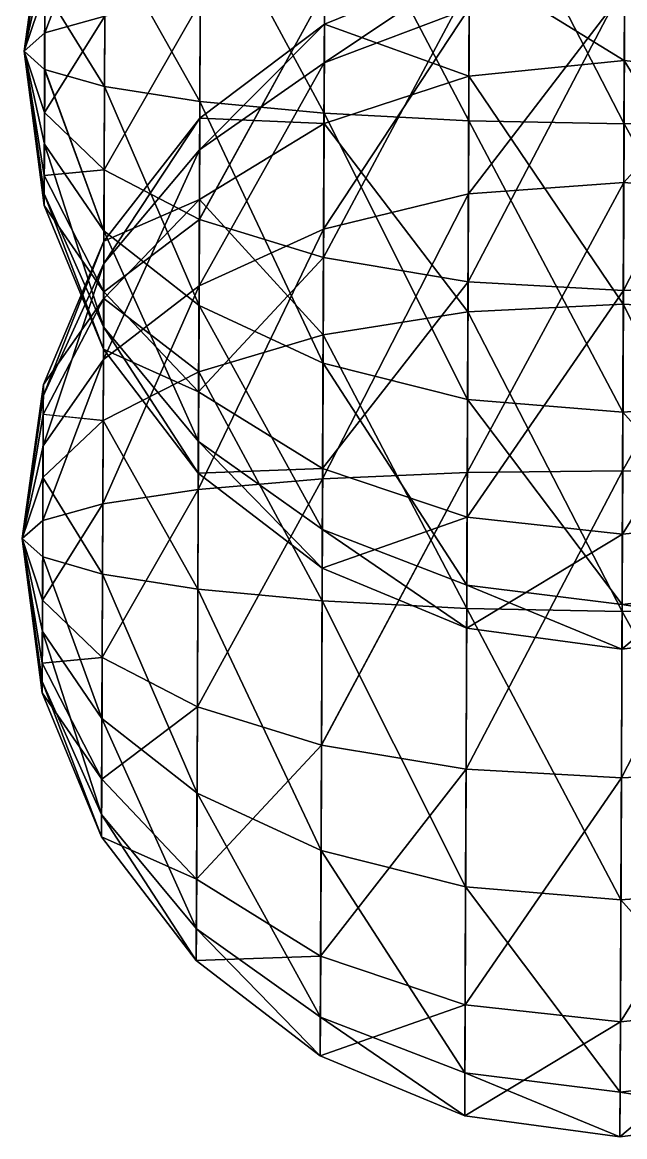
# Model space of a CAD drawing. Header units: metres. Extents: x -322 to 100, y -423 to 142.
# Drawn here: x 38.2 to 68.3, y -351.1 to -295.4 of the extents above; entities that cross this region are included whole.
import ezdxf

# ---------------------------------------------------------------- set-up
doc = ezdxf.new("R2010")
doc.units = ezdxf.units.M

msp = doc.modelspace()

# ---------------------------------------------------------------- linework, layer by layer
for points in [[(68.29661, -300.44476, -919.2862), (60.59331, -285.44888, -916.1156), (68.359474, -285.07693, -917.05475), (68.35957, -285.07684, -917.0546)], [(76.0616, -300.3566, -918.271), (68.29661, -300.44476, -919.2862), (68.359474, -285.07693, -917.05475), (68.35957, -285.07684, -917.0546)], [(60.53259, -300.29306, -918.271), (53.353104, -286.60287, -913.3622), (60.59331, -285.44888, -916.1156), (60.59341, -285.4488, -916.1155)], [(68.29661, -300.44476, -919.2862), (60.53259, -300.29306, -918.271), (60.59331, -285.44888, -916.1156), (60.59341, -285.4488, -916.1155)], [(53.29866, -299.91183, -915.2947), (47.132248, -288.4603, -908.9822), (53.353104, -286.60287, -913.3622), (53.353203, -286.60278, -913.36206)], [(60.53259, -300.29306, -918.271), (53.29866, -299.91183, -915.2947), (53.353104, -286.60287, -913.3622), (53.353203, -286.60278, -913.36206)], [(42.367165, -287.84616, -877.4728), (39.35247, -292.1618, -883.27106), (39.3372, -295.8952, -881.7825), (39.3373, -295.8951, -881.78235)], [(42.367165, -287.84616, -877.4728), (39.3372, -295.8952, -881.7825), (42.33766, -295.0585, -874.59705), (42.33776, -295.0584, -874.5969)], [(47.0878, -299.32703, -910.56006), (42.35469, -290.89456, -903.27405), (47.132248, -288.4603, -908.9822), (47.132347, -288.4602, -908.98206)], [(53.29866, -299.91183, -915.2947), (47.0878, -299.32703, -910.56006), (47.132248, -288.4603, -908.9822), (47.132347, -288.4602, -908.98206)], [(39.358925, -290.58395, -894.1379), (38.311256, -296.80206, -889.4934), (39.365013, -289.09537, -890.4045), (39.365112, -289.09528, -890.40436)], [(39.365013, -289.09537, -890.4045), (38.311256, -296.80206, -889.4934), (39.36265, -289.6729, -886.42694), (39.36275, -289.67282, -886.4268)], [(39.36265, -289.6729, -886.42694), (38.311256, -296.80206, -889.4934), (39.35247, -292.1618, -883.27106), (39.35257, -292.1617, -883.27094)], [(39.346016, -293.73978, -896.62683), (38.311256, -296.80206, -889.4934), (39.358925, -290.58395, -894.1379), (39.359024, -290.58386, -894.13776)], [(42.323257, -298.5785, -904.3898), (39.346016, -293.73978, -896.62683), (42.35469, -290.89456, -903.27405), (42.35479, -290.89447, -903.2739)], [(47.0878, -299.32703, -910.56006), (42.323257, -298.5785, -904.3898), (42.35469, -290.89456, -903.27405), (42.35479, -290.89447, -903.2739)], [(68.3096, -297.26935, -739.4938), (60.56447, -292.50128, -724.94904), (68.33313, -291.51788, -725.069), (68.33323, -291.5178, -725.06885)], [(76.070755, -298.12027, -738.8823), (68.3096, -297.26935, -739.4938), (68.33313, -291.51788, -725.069), (68.33323, -291.5178, -725.06885)], [(39.35247, -292.1618, -883.27106), (38.311256, -296.80206, -889.4934), (39.3372, -295.8952, -881.7825), (39.3373, -295.8951, -881.78235)], [(60.56447, -292.50128, -724.94904), (53.316925, -295.44797, -724.5974), (53.30902, -297.38046, -711.2883), (53.30912, -297.38037, -711.2882)], [(60.56447, -292.50128, -724.94904), (53.30902, -297.38046, -711.2883), (60.555653, -294.6567, -710.10474), (60.55575, -294.65662, -710.1046)], [(60.541744, -298.05676, -738.8823), (53.316925, -295.44797, -724.5974), (60.56447, -292.50128, -724.94904), (60.564568, -292.5012, -724.9489)], [(68.3096, -297.26935, -739.4938), (60.541744, -298.05676, -738.8823), (60.56447, -292.50128, -724.94904), (60.564568, -292.5012, -724.9489)], [(39.329746, -297.7173, -897.20435), (38.311256, -296.80206, -889.4934), (39.346016, -293.73978, -896.62683), (39.346115, -293.7397, -896.6267)], [(42.323257, -298.5785, -904.3898), (39.329746, -297.7173, -897.20435), (39.346016, -293.73978, -896.62683), (39.346115, -293.7397, -896.6267)], [(60.560406, -293.49295, -860.7158), (53.3236, -293.815, -863.69214), (53.269157, -307.12396, -865.62463), (53.269257, -307.12387, -865.6245)], [(60.560406, -293.49295, -860.7158), (53.269157, -307.12396, -865.62463), (60.499683, -308.33716, -862.8712), (60.499783, -308.33707, -862.8711)], [(68.3254, -293.4048, -859.7006), (60.560406, -293.49295, -860.7158), (60.499683, -308.33716, -862.8712), (60.499783, -308.33707, -862.8711)], [(68.3254, -293.4048, -859.7006), (60.499683, -308.33716, -862.8712), (68.26254, -308.7726, -861.93207), (68.26264, -308.77252, -861.93195)], [(68.324005, -293.74933, -709.701), (60.555653, -294.6567, -710.10474), (60.517654, -303.94543, -698.32684), (60.517754, -303.94534, -698.3267)], [(68.324005, -293.74933, -709.701), (60.517654, -303.94543, -698.32684), (68.28467, -303.36575, -697.5077), (68.28477, -303.36566, -697.50757)], [(76.08942, -293.5565, -860.7158), (68.3254, -293.4048, -859.7006), (68.26254, -308.7726, -861.93207), (68.26264, -308.77252, -861.93195)], [(76.08942, -293.5565, -860.7158), (68.26254, -308.7726, -861.93207), (76.028694, -308.4007, -862.8712), (76.02879, -308.4006, -862.8711)], [(76.08466, -294.7202, -710.10474), (68.324005, -293.74933, -709.701), (68.28467, -303.36575, -697.5077), (68.28477, -303.36566, -697.50757)], [(53.3236, -293.815, -863.69214), (47.108162, -294.349, -868.42676), (47.06371, -305.2157, -870.00464), (47.06381, -305.2156, -870.0045)], [(53.3236, -293.815, -863.69214), (47.06371, -305.2157, -870.00464), (53.269157, -307.12396, -865.62463), (53.269257, -307.12387, -865.6245)], [(47.108162, -294.349, -868.42676), (42.33766, -295.0585, -874.59705), (42.30623, -302.74243, -875.71277), (42.306328, -302.74234, -875.71265)], [(47.108162, -294.349, -868.42676), (42.30623, -302.74243, -875.71277), (47.06371, -305.2157, -870.00464), (47.06381, -305.2156, -870.0045)], [(60.555653, -294.6567, -710.10474), (53.30902, -297.38046, -711.2883), (53.274956, -305.70853, -700.7286), (53.275055, -305.70844, -700.72845)], [(60.555653, -294.6567, -710.10474), (53.274956, -305.70853, -700.7286), (60.517654, -303.94543, -698.32684), (60.517754, -303.94534, -698.3267)], [(76.08466, -294.7202, -710.10474), (68.28467, -303.36575, -697.5077), (76.04667, -304.00897, -698.32684), (76.04677, -304.00888, -698.3267)], [(42.33766, -295.0585, -874.59705), (39.3372, -295.8952, -881.7825), (39.32093, -299.87268, -882.36), (39.32103, -299.8726, -882.35986)], [(42.33766, -295.0585, -874.59705), (39.32093, -299.87268, -882.36), (42.30623, -302.74243, -875.71277), (42.306328, -302.74234, -875.71265)], [(39.3372, -295.8952, -881.7825), (38.311256, -296.80206, -889.4934), (39.32093, -299.87268, -882.36), (39.32103, -299.8726, -882.35986)], [(53.316925, -295.44797, -724.5974), (47.084408, -300.15717, -724.03796), (47.07795, -301.73502, -713.1712), (47.07805, -301.73492, -713.1711)], [(53.316925, -295.44797, -724.5974), (47.07795, -301.73502, -713.1712), (53.30902, -297.38046, -711.2883), (53.30912, -297.38037, -711.2882)], [(53.29655, -300.42886, -737.0896), (47.084408, -300.15717, -724.03796), (53.316925, -295.44797, -724.5974), (53.317024, -295.44788, -724.5973)], [(60.541744, -298.05676, -738.8823), (53.29655, -300.42886, -737.0896), (53.316925, -295.44797, -724.5974), (53.317024, -295.44788, -724.5973)], [(39.32093, -299.87268, -882.36), (38.311256, -296.80206, -889.4934), (39.30802, -303.02853, -884.84894), (39.30812, -303.02844, -884.8488)], [(39.30802, -303.02853, -884.84894), (38.311256, -296.80206, -889.4934), (39.301933, -304.51712, -888.58234), (39.302032, -304.51703, -888.5822)], [(39.301933, -304.51712, -888.58234), (38.311256, -296.80206, -889.4934), (39.304295, -303.93958, -892.5599), (39.304394, -303.93948, -892.55975)], [(39.304295, -303.93958, -892.5599), (38.311256, -296.80206, -889.4934), (39.314476, -301.45065, -895.71576), (39.314575, -301.45056, -895.71564)], [(39.314476, -301.45065, -895.71576), (38.311256, -296.80206, -889.4934), (39.329746, -297.7173, -897.20435), (39.329845, -297.7172, -897.2042)], [(53.30902, -297.38046, -711.2883), (47.07795, -301.73502, -713.1712), (47.050137, -308.53485, -704.5492), (47.050236, -308.53476, -704.5491)], [(53.30902, -297.38046, -711.2883), (47.050137, -308.53485, -704.5492), (53.274956, -305.70853, -700.7286), (53.275055, -305.70844, -700.72845)], [(68.25973, -309.4626, -749.1103), (60.541744, -298.05676, -738.8823), (68.3096, -297.26935, -739.4938), (68.3097, -297.26926, -739.49365)], [(76.022575, -309.89804, -748.17114), (68.25973, -309.4626, -749.1103), (68.3096, -297.26935, -739.4938), (68.3097, -297.26926, -739.49365)], [(68.3096, -297.26935, -739.4938), (68.3096, -297.26935, -739.4938), (68.25973, -309.4626, -749.1103), (68.25983, -309.4625, -749.11017)], [(76.022575, -309.89804, -748.17114), (68.3096, -297.26935, -739.4938), (76.070755, -298.12027, -738.8823), (76.070854, -298.12018, -738.8822)], [(42.293755, -305.79083, -901.51404), (39.314476, -301.45065, -895.71576), (39.329746, -297.7173, -897.20435), (39.329845, -297.7172, -897.2042)], [(42.293755, -305.79083, -901.51404), (39.329746, -297.7173, -897.20435), (42.323257, -298.5785, -904.3898), (42.323357, -298.5784, -904.38965)], [(60.493565, -309.83453, -748.17114), (53.29655, -300.42886, -737.0896), (60.541744, -298.05676, -738.8823), (60.541843, -298.05667, -738.8822)], [(68.25973, -309.4626, -749.1103), (60.493565, -309.83453, -748.17114), (60.541744, -298.05676, -738.8823), (60.541843, -298.05667, -738.8822)], [(60.541744, -298.05676, -738.8823), (60.541744, -298.05676, -738.8823), (60.493565, -309.83453, -748.17114), (60.493664, -309.83444, -748.171)], [(47.046074, -309.5268, -906.49316), (42.293755, -305.79083, -901.51404), (42.323257, -298.5785, -904.3898), (42.323357, -298.5784, -904.38965)], [(47.046074, -309.5268, -906.49316), (42.323257, -298.5785, -904.3898), (47.0878, -299.32703, -910.56006), (47.0879, -299.32693, -910.55994)], [(53.24756, -312.40396, -910.3138), (47.046074, -309.5268, -906.49316), (47.0878, -299.32703, -910.56006), (47.0879, -299.32693, -910.55994)], [(53.24756, -312.40396, -910.3138), (47.0878, -299.32703, -910.56006), (53.29866, -299.91183, -915.2947), (53.29876, -299.91174, -915.29456)], [(42.30623, -302.74243, -875.71277), (39.32093, -299.87268, -882.36), (39.30802, -303.02853, -884.84894), (39.30812, -303.02844, -884.8488)], [(47.084408, -300.15717, -724.03796), (42.29165, -306.3079, -723.30896), (42.287086, -307.4236, -715.625), (42.287186, -307.42352, -715.6249)], [(47.084408, -300.15717, -724.03796), (42.287086, -307.4236, -715.625), (47.07795, -301.73502, -713.1712), (47.07805, -301.73492, -713.1711)], [(47.067772, -304.22403, -734.23785), (42.29165, -306.3079, -723.30896), (47.084408, -300.15717, -724.03796), (47.084507, -300.15707, -724.03784)], [(53.29655, -300.42886, -737.0896), (47.067772, -304.22403, -734.23785), (47.084408, -300.15717, -724.03796), (47.084507, -300.15707, -724.03784)], [(53.253357, -310.98853, -745.4177), (47.067772, -304.22403, -734.23785), (53.29655, -300.42886, -737.0896), (53.29665, -300.42877, -737.0895)], [(60.475594, -314.22623, -912.7155), (53.24756, -312.40396, -910.3138), (53.29866, -299.91183, -915.2947), (53.29876, -299.91174, -915.29456)], [(60.493565, -309.83453, -748.17114), (53.253357, -310.98853, -745.4177), (53.29655, -300.42886, -737.0896), (53.29665, -300.42877, -737.0895)], [(53.29655, -300.42886, -737.0896), (53.29655, -300.42886, -737.0896), (53.253357, -310.98853, -745.4177), (53.253456, -310.98843, -745.4176)], [(60.475594, -314.22623, -912.7155), (53.29866, -299.91183, -915.2947), (60.53259, -300.29306, -918.271), (60.53269, -300.29297, -918.2709)], [(68.2376, -314.86945, -913.53467), (60.475594, -314.22623, -912.7155), (60.53259, -300.29306, -918.271), (60.53269, -300.29297, -918.2709)], [(68.2376, -314.86945, -913.53467), (60.53259, -300.29306, -918.271), (68.29661, -300.44476, -919.2862), (68.29671, -300.44467, -919.2861)], [(76.00461, -314.28976, -912.7155), (68.2376, -314.86945, -913.53467), (68.29661, -300.44476, -919.2862), (68.29671, -300.44467, -919.2861)], [(76.00461, -314.28976, -912.7155), (68.29661, -300.44476, -919.2862), (76.0616, -300.3566, -918.271), (76.0617, -300.3565, -918.2709)], [(42.274086, -310.59903, -895.41736), (39.304295, -303.93958, -892.5599), (39.314476, -301.45065, -895.71576), (39.314575, -301.45056, -895.71564)], [(42.274086, -310.59903, -895.41736), (39.314476, -301.45065, -895.71576), (42.293755, -305.79083, -901.51404), (42.293854, -305.79074, -901.5139)], [(47.07795, -301.73502, -713.1712), (42.287086, -307.4236, -715.625), (42.267418, -312.2318, -709.5283), (42.267517, -312.23172, -709.5282)], [(47.07795, -301.73502, -713.1712), (42.267418, -312.2318, -709.5283), (47.050137, -308.53485, -704.5492), (47.050236, -308.53476, -704.5491)], [(42.28129, -308.83905, -880.521), (39.30802, -303.02853, -884.84894), (39.301933, -304.51712, -888.58234), (39.302032, -304.51703, -888.5822)], [(42.30623, -302.74243, -875.71277), (39.30802, -303.02853, -884.84894), (42.28129, -308.83905, -880.521), (42.281387, -308.83896, -880.5209)], [(47.06371, -305.2157, -870.00464), (42.30623, -302.74243, -875.71277), (42.28129, -308.83905, -880.521), (42.281387, -308.83896, -880.5209)], [(68.28467, -303.36575, -697.5077), (60.517654, -303.94543, -698.32684), (60.46066, -317.8786, -692.77136), (60.46076, -317.8785, -692.77124)], [(68.28467, -303.36575, -697.5077), (60.46066, -317.8786, -692.77136), (68.225655, -317.79044, -691.75616), (68.22575, -317.79034, -691.75604)], [(76.04667, -304.00897, -698.32684), (68.28467, -303.36575, -697.5077), (68.225655, -317.79044, -691.75616), (68.22575, -317.79034, -691.75604)], [(42.269524, -311.71475, -887.7334), (39.301933, -304.51712, -888.58234), (39.304295, -303.93958, -892.5599), (39.304394, -303.93948, -892.55975)], [(42.269524, -311.71475, -887.7334), (39.304295, -303.93958, -892.5599), (42.274086, -310.59903, -895.41736), (42.274185, -310.59894, -895.41724)], [(47.0325, -312.84595, -741.0377), (42.279884, -309.1836, -730.52136), (47.067772, -304.22403, -734.23785), (47.06787, -304.22394, -734.23773)], [(47.067772, -304.22403, -734.23785), (42.279884, -309.1836, -730.52136), (42.29165, -306.3079, -723.30896), (42.291748, -306.3078, -723.30884)], [(53.253357, -310.98853, -745.4177), (47.0325, -312.84595, -741.0377), (47.067772, -304.22403, -734.23785), (47.06787, -304.22394, -734.23773)], [(47.067772, -304.22403, -734.23785), (47.067772, -304.22403, -734.23785), (47.0325, -312.84595, -741.0377), (47.0326, -312.84586, -741.0376)], [(60.517654, -303.94543, -698.32684), (53.274956, -305.70853, -700.7286), (53.223854, -318.20065, -695.7477), (53.223953, -318.20056, -695.74756)], [(60.517654, -303.94543, -698.32684), (53.223854, -318.20065, -695.7477), (60.46066, -317.8786, -692.77136), (60.46076, -317.8785, -692.77124)], [(76.04667, -304.00897, -698.32684), (68.225655, -317.79044, -691.75616), (75.98967, -317.94214, -692.77136), (75.98977, -317.94205, -692.77124)], [(42.28129, -308.83905, -880.521), (39.301933, -304.51712, -888.58234), (42.269524, -311.71475, -887.7334), (42.269623, -311.71466, -887.7333)], [(47.06371, -305.2157, -870.00464), (42.28129, -308.83905, -880.521), (47.02844, -313.83762, -876.8045), (47.028538, -313.83752, -876.8044)], [(53.269157, -307.12396, -865.62463), (47.06371, -305.2157, -870.00464), (47.02844, -313.83762, -876.8045), (47.028538, -313.83752, -876.8044)], [(47.018257, -316.32663, -897.87115), (42.274086, -310.59903, -895.41736), (42.293755, -305.79083, -901.51404), (42.293854, -305.79074, -901.5139)], [(47.018257, -316.32663, -897.87115), (42.293755, -305.79083, -901.51404), (47.046074, -309.5268, -906.49316), (47.046173, -309.5267, -906.49304)], [(53.274956, -305.70853, -700.7286), (47.050137, -308.53485, -704.5492), (47.008415, -318.73465, -700.4823), (47.008514, -318.73456, -700.4822)], [(53.274956, -305.70853, -700.7286), (47.008415, -318.73465, -700.4823), (53.223854, -318.20065, -695.7477), (53.223953, -318.20056, -695.74756)], [(42.29165, -306.3079, -723.30896), (39.265266, -313.48102, -722.46), (39.262905, -314.05856, -718.4825), (39.263004, -314.05847, -718.48236)], [(42.29165, -306.3079, -723.30896), (39.262905, -314.05856, -718.4825), (42.287086, -307.4236, -715.625), (42.287186, -307.42352, -715.6249)], [(42.279884, -309.1836, -730.52136), (39.265266, -313.48102, -722.46), (42.29165, -306.3079, -723.30896), (42.291748, -306.3078, -723.30884)], [(53.269157, -307.12396, -865.62463), (47.02844, -313.83762, -876.8045), (53.225964, -317.6836, -873.95276), (53.226063, -317.6835, -873.95264)], [(60.499683, -308.33716, -862.8712), (53.269157, -307.12396, -865.62463), (53.225964, -317.6836, -873.95276), (53.226063, -317.6835, -873.95264)], [(42.287086, -307.4236, -715.625), (39.262905, -314.05856, -718.4825), (39.252724, -316.54745, -715.3266), (39.252823, -316.54736, -715.3265)], [(42.287086, -307.4236, -715.625), (39.252724, -316.54745, -715.3266), (42.267418, -312.2318, -709.5283), (42.267517, -312.23172, -709.5282)], [(47.050137, -308.53485, -704.5492), (42.267418, -312.2318, -709.5283), (42.237915, -319.44415, -706.6526), (42.238014, -319.44406, -706.65247)], [(47.050137, -308.53485, -704.5492), (42.237915, -319.44415, -706.6526), (47.008415, -318.73465, -700.4823), (47.008514, -318.73456, -700.4822)], [(60.499683, -308.33716, -862.8712), (53.225964, -317.6836, -873.95276), (60.451504, -320.11493, -872.16003), (60.451603, -320.11484, -872.1599)], [(68.26254, -308.7726, -861.93207), (60.499683, -308.33716, -862.8712), (60.451504, -320.11493, -872.16003), (60.451603, -320.11484, -872.1599)], [(68.26254, -308.7726, -861.93207), (60.451504, -320.11493, -872.16003), (68.21266, -320.96585, -871.5486), (68.21276, -320.96576, -871.54846)], [(76.028694, -308.4007, -862.8712), (68.26254, -308.7726, -861.93207), (68.21266, -320.96585, -871.5486), (68.21276, -320.96576, -871.54846)], [(76.028694, -308.4007, -862.8712), (68.21266, -320.96585, -871.5486), (75.980515, -320.17844, -872.16003), (75.98061, -320.17834, -872.1599)], [(42.254944, -315.2802, -735.3296), (39.25918, -314.9696, -726.1934), (42.279884, -309.1836, -730.52136), (42.279984, -309.1835, -730.52124)], [(42.279884, -309.1836, -730.52136), (39.25918, -314.9696, -726.1934), (39.265266, -313.48102, -722.46), (39.265366, -313.48093, -722.4599)], [(47.0325, -312.84595, -741.0377), (42.254944, -315.2802, -735.3296), (42.279884, -309.1836, -730.52136), (42.279984, -309.1835, -730.52124)], [(42.279884, -309.1836, -730.52136), (42.279884, -309.1836, -730.52136), (42.254944, -315.2802, -735.3296), (42.255043, -315.28012, -735.32947)], [(47.02844, -313.83762, -876.8045), (42.28129, -308.83905, -880.521), (42.269524, -311.71475, -887.7334), (42.269623, -311.71466, -887.7333)], [(53.213493, -320.73203, -899.754), (47.018257, -316.32663, -897.87115), (47.046074, -309.5268, -906.49316), (47.046173, -309.5267, -906.49304)], [(53.213493, -320.73203, -899.754), (47.046074, -309.5268, -906.49316), (53.24756, -312.40396, -910.3138), (53.247658, -312.40387, -910.31366)], [(60.432842, -324.6787, -750.32654), (53.253357, -310.98853, -745.4177), (60.493565, -309.83453, -748.17114), (60.493664, -309.83444, -748.171)], [(68.19686, -324.8304, -751.34174), (60.432842, -324.6787, -750.32654), (60.493565, -309.83453, -748.17114), (60.493664, -309.83444, -748.171)], [(68.19686, -324.8304, -751.34174), (60.493565, -309.83453, -748.17114), (68.25973, -309.4626, -749.1103), (68.25983, -309.4625, -749.11017)], [(75.96185, -324.74225, -750.32654), (68.19686, -324.8304, -751.34174), (68.25973, -309.4626, -749.1103), (68.25983, -309.4625, -749.11017)], [(75.96185, -324.74225, -750.32654), (68.25973, -309.4626, -749.1103), (76.022575, -309.89804, -748.17114), (76.022675, -309.89795, -748.171)], [(47.011803, -317.90448, -887.0044), (42.269524, -311.71475, -887.7334), (42.274086, -310.59903, -895.41736), (42.274185, -310.59894, -895.41724)], [(47.011803, -317.90448, -887.0044), (42.274086, -310.59903, -895.41736), (47.018257, -316.32663, -897.87115), (47.018356, -316.32654, -897.87103)], [(53.198914, -324.2975, -747.3502), (47.0325, -312.84595, -741.0377), (53.253357, -310.98853, -745.4177), (53.253456, -310.98843, -745.4176)], [(60.432842, -324.6787, -750.32654), (53.198914, -324.2975, -747.3502), (53.253357, -310.98853, -745.4177), (53.253456, -310.98843, -745.4176)], [(47.02844, -313.83762, -876.8045), (42.269524, -311.71475, -887.7334), (47.011803, -317.90448, -887.0044), (47.0119, -317.9044, -887.0043)], [(42.267418, -312.2318, -709.5283), (39.252724, -316.54745, -715.3266), (39.237453, -320.28085, -713.838), (39.237553, -320.28076, -713.8379)], [(42.267418, -312.2318, -709.5283), (39.237453, -320.28085, -713.838), (42.237915, -319.44415, -706.6526), (42.238014, -319.44406, -706.65247)], [(60.437595, -323.51498, -900.9377), (53.213493, -320.73203, -899.754), (53.24756, -312.40396, -910.3138), (53.247658, -312.40387, -910.31366)], [(60.437595, -323.51498, -900.9377), (53.24756, -312.40396, -910.3138), (60.475594, -314.22623, -912.7155), (60.475693, -314.22614, -912.7154)], [(46.988052, -323.71268, -742.6156), (42.254944, -315.2802, -735.3296), (47.0325, -312.84595, -741.0377), (47.0326, -312.84586, -741.0376)], [(53.198914, -324.2975, -747.3502), (46.988052, -323.71268, -742.6156), (47.0325, -312.84595, -741.0377), (47.0326, -312.84586, -741.0376)], [(39.25918, -314.9696, -726.1934), (38.21151, -321.1877, -721.54895), (39.265266, -313.48102, -722.46), (39.265366, -313.48093, -722.4599)], [(39.265266, -313.48102, -722.46), (38.21151, -321.1877, -721.54895), (39.262905, -314.05856, -718.4825), (39.263004, -314.05847, -718.48236)], [(39.262905, -314.05856, -718.4825), (38.21151, -321.1877, -721.54895), (39.252724, -316.54745, -715.3266), (39.252823, -316.54736, -715.3265)], [(53.225964, -317.6836, -873.95276), (47.02844, -313.83762, -876.8045), (47.011803, -317.90448, -887.0044), (47.0119, -317.9044, -887.0043)], [(68.198265, -324.48587, -901.3414), (60.437595, -323.51498, -900.9377), (60.475594, -314.22623, -912.7155), (60.475693, -314.22614, -912.7154)], [(68.198265, -324.48587, -901.3414), (60.475594, -314.22623, -912.7155), (68.2376, -314.86945, -913.53467), (68.2377, -314.86935, -913.53455)], [(75.96661, -323.5785, -900.9377), (68.2376, -314.86945, -913.53467), (76.00461, -314.28976, -912.7155), (76.00471, -314.28967, -912.7154)], [(75.96661, -323.5785, -900.9377), (68.198265, -324.48587, -901.3414), (68.2376, -314.86945, -913.53467), (68.2377, -314.86935, -913.53455)], [(39.24627, -318.12543, -728.6824), (38.21151, -321.1877, -721.54895), (39.25918, -314.9696, -726.1934), (39.259277, -314.9695, -726.1933)], [(42.254944, -315.2802, -735.3296), (39.24627, -318.12543, -728.6824), (39.25918, -314.9696, -726.1934), (39.259277, -314.9695, -726.1933)], [(42.22351, -322.96414, -736.4453), (39.24627, -318.12543, -728.6824), (42.254944, -315.2802, -735.3296), (42.255043, -315.28012, -735.32947)], [(46.988052, -323.71268, -742.6156), (42.22351, -322.96414, -736.4453), (42.254944, -315.2802, -735.3296), (42.255043, -315.28012, -735.32947)], [(39.252724, -316.54745, -715.3266), (38.21151, -321.1877, -721.54895), (39.237453, -320.28085, -713.838), (39.237553, -320.28076, -713.8379)], [(53.20559, -322.6645, -886.44495), (47.011803, -317.90448, -887.0044), (47.018257, -316.32663, -897.87115), (47.018356, -316.32654, -897.87103)], [(53.20559, -322.6645, -886.44495), (47.018257, -316.32663, -897.87115), (53.213493, -320.73203, -899.754), (53.213593, -320.73193, -899.7539)], [(53.225964, -317.6836, -873.95276), (47.011803, -317.90448, -887.0044), (53.20559, -322.6645, -886.44495), (53.20569, -322.6644, -886.4448)], [(60.451504, -320.11493, -872.16003), (53.225964, -317.6836, -873.95276), (53.20559, -322.6645, -886.44495), (53.20569, -322.6644, -886.4448)], [(39.23, -322.10294, -729.2599), (38.21151, -321.1877, -721.54895), (39.24627, -318.12543, -728.6824), (39.24637, -318.12534, -728.68225)], [(42.22351, -322.96414, -736.4453), (39.23, -322.10294, -729.2599), (39.24627, -318.12543, -728.6824), (39.24637, -318.12534, -728.68225)], [(53.223854, -318.20065, -695.7477), (47.008415, -318.73465, -700.4823), (46.963963, -329.60135, -702.0602), (46.96406, -329.60126, -702.06006)], [(53.223854, -318.20065, -695.7477), (46.963963, -329.60135, -702.0602), (53.16941, -331.5096, -697.6802), (53.16951, -331.50952, -697.68005)], [(60.46066, -317.8786, -692.77136), (53.223854, -318.20065, -695.7477), (53.16941, -331.5096, -697.6802), (53.16951, -331.50952, -697.68005)], [(60.46066, -317.8786, -692.77136), (53.16941, -331.5096, -697.6802), (60.399937, -332.7228, -694.92676), (60.400036, -332.72272, -694.92664)], [(68.225655, -317.79044, -691.75616), (60.46066, -317.8786, -692.77136), (60.399937, -332.7228, -694.92676), (60.400036, -332.72272, -694.92664)], [(68.225655, -317.79044, -691.75616), (60.399937, -332.7228, -694.92676), (68.162796, -333.15826, -693.9876), (68.162895, -333.15817, -693.9875)], [(75.98967, -317.94214, -692.77136), (68.225655, -317.79044, -691.75616), (68.162796, -333.15826, -693.9876), (68.162895, -333.15817, -693.9875)], [(75.98967, -317.94214, -692.77136), (68.162796, -333.15826, -693.9876), (75.92895, -332.78635, -694.92676), (75.92905, -332.78625, -694.92664)], [(47.008415, -318.73465, -700.4823), (42.237915, -319.44415, -706.6526), (42.206482, -327.12808, -707.7683), (42.20658, -327.128, -707.7682)], [(47.008415, -318.73465, -700.4823), (42.206482, -327.12808, -707.7683), (46.963963, -329.60135, -702.0602), (46.96406, -329.60126, -702.06006)], [(42.237915, -319.44415, -706.6526), (39.237453, -320.28085, -713.838), (39.221184, -324.25833, -714.4155), (39.221283, -324.25824, -714.4154)], [(42.237915, -319.44415, -706.6526), (39.221184, -324.25833, -714.4155), (42.206482, -327.12808, -707.7683), (42.20658, -327.128, -707.7682)], [(39.237453, -320.28085, -713.838), (38.21151, -321.1877, -721.54895), (39.221184, -324.25833, -714.4155), (39.221283, -324.25824, -714.4154)], [(60.451504, -320.11493, -872.16003), (53.20559, -322.6645, -886.44495), (60.42878, -325.67038, -886.0933), (60.42888, -325.6703, -886.0932)], [(68.21266, -320.96585, -871.5486), (60.451504, -320.11493, -872.16003), (60.42878, -325.67038, -886.0933), (60.42888, -325.6703, -886.0932)], [(75.980515, -320.17844, -872.16003), (68.21266, -320.96585, -871.5486), (68.18913, -326.7173, -885.9734), (68.18923, -326.7172, -885.97327)], [(75.980515, -320.17844, -872.16003), (68.18913, -326.7173, -885.9734), (75.957794, -325.7339, -886.0933), (75.95789, -325.7338, -886.0932)], [(60.42878, -325.67038, -886.0933), (53.20559, -322.6645, -886.44495), (53.213493, -320.73203, -899.754), (53.213593, -320.73193, -899.7539)], [(60.42878, -325.67038, -886.0933), (53.213493, -320.73203, -899.754), (60.437595, -323.51498, -900.9377), (60.437695, -323.5149, -900.93756)], [(68.21266, -320.96585, -871.5486), (60.42878, -325.67038, -886.0933), (68.18913, -326.7173, -885.9734), (68.18923, -326.7172, -885.97327)], [(39.221184, -324.25833, -714.4155), (38.21151, -321.1877, -721.54895), (39.208275, -327.41418, -716.9045), (39.208374, -327.4141, -716.90436)], [(39.208275, -327.41418, -716.9045), (38.21151, -321.1877, -721.54895), (39.202187, -328.90277, -720.6379), (39.202286, -328.90268, -720.63776)], [(39.202187, -328.90277, -720.6379), (38.21151, -321.1877, -721.54895), (39.204548, -328.32523, -724.6154), (39.204647, -328.32513, -724.6153)], [(39.204548, -328.32523, -724.6154), (38.21151, -321.1877, -721.54895), (39.21473, -325.8363, -727.7713), (39.21483, -325.8362, -727.7712)], [(39.21473, -325.8363, -727.7713), (38.21151, -321.1877, -721.54895), (39.23, -322.10294, -729.2599), (39.2301, -322.10284, -729.25977)], [(42.194008, -330.17648, -733.5696), (39.21473, -325.8363, -727.7713), (39.23, -322.10294, -729.2599), (39.2301, -322.10284, -729.25977)], [(42.194008, -330.17648, -733.5696), (39.23, -322.10294, -729.2599), (42.22351, -322.96414, -736.4453), (42.22361, -322.96405, -736.4452)], [(46.946327, -333.91245, -738.5487), (42.194008, -330.17648, -733.5696), (42.22351, -322.96414, -736.4453), (42.22361, -322.96405, -736.4452)], [(46.946327, -333.91245, -738.5487), (42.22351, -322.96414, -736.4453), (46.988052, -323.71268, -742.6156), (46.98815, -323.7126, -742.6155)], [(53.14781, -336.7896, -742.3693), (46.946327, -333.91245, -738.5487), (46.988052, -323.71268, -742.6156), (46.98815, -323.7126, -742.6155)], [(53.14781, -336.7896, -742.3693), (46.988052, -323.71268, -742.6156), (53.198914, -324.2975, -747.3502), (53.199013, -324.2974, -747.3501)], [(68.18913, -326.7173, -885.9734), (60.42878, -325.67038, -886.0933), (60.437595, -323.51498, -900.9377), (60.437695, -323.5149, -900.93756)], [(68.18913, -326.7173, -885.9734), (60.437595, -323.51498, -900.9377), (68.198265, -324.48587, -901.3414), (68.198364, -324.48578, -901.34125)], [(75.957794, -325.7339, -886.0933), (68.198265, -324.48587, -901.3414), (75.96661, -323.5785, -900.9377), (75.96671, -323.5784, -900.93756)], [(42.206482, -327.12808, -707.7683), (39.221184, -324.25833, -714.4155), (39.208275, -327.41418, -716.9045), (39.208374, -327.4141, -716.90436)], [(60.375847, -338.61188, -744.77106), (53.14781, -336.7896, -742.3693), (53.198914, -324.2975, -747.3502), (53.199013, -324.2974, -747.3501)], [(60.375847, -338.61188, -744.77106), (53.198914, -324.2975, -747.3502), (60.432842, -324.6787, -750.32654), (60.43294, -324.67862, -750.3264)], [(68.137856, -339.2551, -745.5902), (60.375847, -338.61188, -744.77106), (60.432842, -324.6787, -750.32654), (60.43294, -324.67862, -750.3264)], [(68.137856, -339.2551, -745.5902), (60.432842, -324.6787, -750.32654), (68.19686, -324.8304, -751.34174), (68.19696, -324.83032, -751.3416)], [(75.90486, -338.6754, -744.77106), (68.137856, -339.2551, -745.5902), (68.19686, -324.8304, -751.34174), (68.19696, -324.83032, -751.3416)], [(75.957794, -325.7339, -886.0933), (68.18913, -326.7173, -885.9734), (68.198265, -324.48587, -901.3414), (68.198364, -324.48578, -901.34125)], [(75.90486, -338.6754, -744.77106), (68.19686, -324.8304, -751.34174), (75.96185, -324.74225, -750.32654), (75.96195, -324.74216, -750.3264)], [(42.17434, -334.98468, -727.4729), (39.204548, -328.32523, -724.6154), (39.21473, -325.8363, -727.7713), (39.21483, -325.8362, -727.7712)], [(42.17434, -334.98468, -727.4729), (39.21473, -325.8363, -727.7713), (42.194008, -330.17648, -733.5696), (42.194107, -330.1764, -733.56946)], [(42.206482, -327.12808, -707.7683), (39.208275, -327.41418, -716.9045), (42.18154, -333.2247, -712.57654), (42.18164, -333.2246, -712.5764)], [(46.963963, -329.60135, -702.0602), (42.206482, -327.12808, -707.7683), (42.18154, -333.2247, -712.57654), (42.18164, -333.2246, -712.5764)], [(42.18154, -333.2247, -712.57654), (39.208275, -327.41418, -716.9045), (39.202187, -328.90277, -720.6379), (39.202286, -328.90268, -720.63776)], [(42.169777, -336.1004, -719.78894), (39.202187, -328.90277, -720.6379), (39.204548, -328.32523, -724.6154), (39.204647, -328.32513, -724.6153)], [(42.169777, -336.1004, -719.78894), (39.204548, -328.32523, -724.6154), (42.17434, -334.98468, -727.4729), (42.17444, -334.9846, -727.4728)], [(42.18154, -333.2247, -712.57654), (39.202187, -328.90277, -720.6379), (42.169777, -336.1004, -719.78894), (42.169876, -336.1003, -719.7888)], [(46.963963, -329.60135, -702.0602), (42.18154, -333.2247, -712.57654), (46.92869, -338.22327, -708.86005), (46.92879, -338.22318, -708.8599)], [(53.16941, -331.5096, -697.6802), (46.963963, -329.60135, -702.0602), (46.92869, -338.22327, -708.86005), (46.92879, -338.22318, -708.8599)], [(46.91851, -340.71228, -729.9267), (42.17434, -334.98468, -727.4729), (42.194008, -330.17648, -733.5696), (42.194107, -330.1764, -733.56946)], [(46.91851, -340.71228, -729.9267), (42.194008, -330.17648, -733.5696), (46.946327, -333.91245, -738.5487), (46.946426, -333.91235, -738.5486)], [(53.16941, -331.5096, -697.6802), (46.92869, -338.22327, -708.86005), (53.126217, -342.06924, -706.0083), (53.126316, -342.06915, -706.0082)], [(60.399937, -332.7228, -694.92676), (53.16941, -331.5096, -697.6802), (53.126217, -342.06924, -706.0083), (53.126316, -342.06915, -706.0082)], [(60.399937, -332.7228, -694.92676), (53.126217, -342.06924, -706.0083), (60.351757, -344.50058, -704.2156), (60.351856, -344.5005, -704.21545)], [(68.162796, -333.15826, -693.9876), (60.399937, -332.7228, -694.92676), (60.351757, -344.50058, -704.2156), (60.351856, -344.5005, -704.21545)], [(75.92895, -332.78635, -694.92676), (68.162796, -333.15826, -693.9876), (68.112915, -345.3515, -703.6041), (68.113014, -345.3514, -703.604)], [(75.92895, -332.78635, -694.92676), (68.112915, -345.3515, -703.6041), (75.88077, -344.5641, -704.2156), (75.88087, -344.564, -704.21545)], [(46.92869, -338.22327, -708.86005), (42.18154, -333.2247, -712.57654), (42.169777, -336.1004, -719.78894), (42.169876, -336.1003, -719.7888)], [(68.162796, -333.15826, -693.9876), (60.351757, -344.50058, -704.2156), (68.112915, -345.3515, -703.6041), (68.113014, -345.3514, -703.604)], [(53.113747, -345.11768, -731.8096), (46.91851, -340.71228, -729.9267), (46.946327, -333.91245, -738.5487), (46.946426, -333.91235, -738.5486)], [(53.113747, -345.11768, -731.8096), (46.946327, -333.91245, -738.5487), (53.14781, -336.7896, -742.3693), (53.14791, -336.78952, -742.3692)], [(46.912056, -342.29016, -719.05994), (42.169777, -336.1004, -719.78894), (42.17434, -334.98468, -727.4729), (42.17444, -334.9846, -727.4728)], [(46.912056, -342.29016, -719.05994), (42.17434, -334.98468, -727.4729), (46.91851, -340.71228, -729.9267), (46.91861, -340.7122, -729.9266)], [(46.92869, -338.22327, -708.86005), (42.169777, -336.1004, -719.78894), (46.912056, -342.29016, -719.05994), (46.912155, -342.29007, -719.0598)], [(60.33785, -347.90063, -732.9932), (53.113747, -345.11768, -731.8096), (53.14781, -336.7896, -742.3693), (53.14791, -336.78952, -742.3692)], [(60.33785, -347.90063, -732.9932), (53.14781, -336.7896, -742.3693), (60.375847, -338.61188, -744.77106), (60.375946, -338.6118, -744.77094)], [(53.126217, -342.06924, -706.0083), (46.92869, -338.22327, -708.86005), (46.912056, -342.29016, -719.05994), (46.912155, -342.29007, -719.0598)], [(68.09852, -348.87152, -733.3969), (60.33785, -347.90063, -732.9932), (60.375847, -338.61188, -744.77106), (60.375946, -338.6118, -744.77094)], [(68.09852, -348.87152, -733.3969), (60.375847, -338.61188, -744.77106), (68.137856, -339.2551, -745.5902), (68.137955, -339.255, -745.5901)], [(75.86687, -347.96414, -732.9932), (68.137856, -339.2551, -745.5902), (75.90486, -338.6754, -744.77106), (75.90496, -338.67532, -744.77094)], [(75.86687, -347.96414, -732.9932), (68.09852, -348.87152, -733.3969), (68.137856, -339.2551, -745.5902), (68.137955, -339.255, -745.5901)], [(53.105843, -347.05014, -718.5005), (46.912056, -342.29016, -719.05994), (46.91851, -340.71228, -729.9267), (46.91861, -340.7122, -729.9266)], [(53.105843, -347.05014, -718.5005), (46.91851, -340.71228, -729.9267), (53.113747, -345.11768, -731.8096), (53.113846, -345.11758, -731.80945)], [(53.126217, -342.06924, -706.0083), (46.912056, -342.29016, -719.05994), (53.105843, -347.05014, -718.5005), (53.10594, -347.05005, -718.50037)], [(60.351757, -344.50058, -704.2156), (53.126217, -342.06924, -706.0083), (53.105843, -347.05014, -718.5005), (53.10594, -347.05005, -718.50037)], [(60.351757, -344.50058, -704.2156), (53.105843, -347.05014, -718.5005), (60.329033, -350.05603, -718.14886), (60.329132, -350.05594, -718.14874)], [(68.112915, -345.3515, -703.6041), (60.351757, -344.50058, -704.2156), (60.329033, -350.05603, -718.14886), (60.329132, -350.05594, -718.14874)], [(75.88077, -344.5641, -704.2156), (68.112915, -345.3515, -703.6041), (68.089386, -351.10297, -718.02893), (68.089485, -351.10287, -718.0288)], [(75.88077, -344.5641, -704.2156), (68.089386, -351.10297, -718.02893), (75.85805, -350.11957, -718.14886), (75.85815, -350.11948, -718.14874)], [(60.329033, -350.05603, -718.14886), (53.105843, -347.05014, -718.5005), (53.113747, -345.11768, -731.8096), (53.113846, -345.11758, -731.80945)], [(60.329033, -350.05603, -718.14886), (53.113747, -345.11768, -731.8096), (60.33785, -347.90063, -732.9932), (60.337948, -347.90054, -732.9931)], [(68.112915, -345.3515, -703.6041), (60.329033, -350.05603, -718.14886), (68.089386, -351.10297, -718.02893), (68.089485, -351.10287, -718.0288)], [(68.089386, -351.10297, -718.02893), (60.329033, -350.05603, -718.14886), (60.33785, -347.90063, -732.9932), (60.337948, -347.90054, -732.9931)], [(68.089386, -351.10297, -718.02893), (60.33785, -347.90063, -732.9932), (68.09852, -348.87152, -733.3969), (68.09862, -348.87143, -733.3968)], [(75.85805, -350.11957, -718.14886), (68.09852, -348.87152, -733.3969), (75.86687, -347.96414, -732.9932), (75.86697, -347.96405, -732.9931)], [(75.85805, -350.11957, -718.14886), (68.089386, -351.10297, -718.02893), (68.09852, -348.87152, -733.3969), (68.09862, -348.87143, -733.3968)]]:
    msp.add_3dface(points)

doc.saveas('drawing.dxf')
